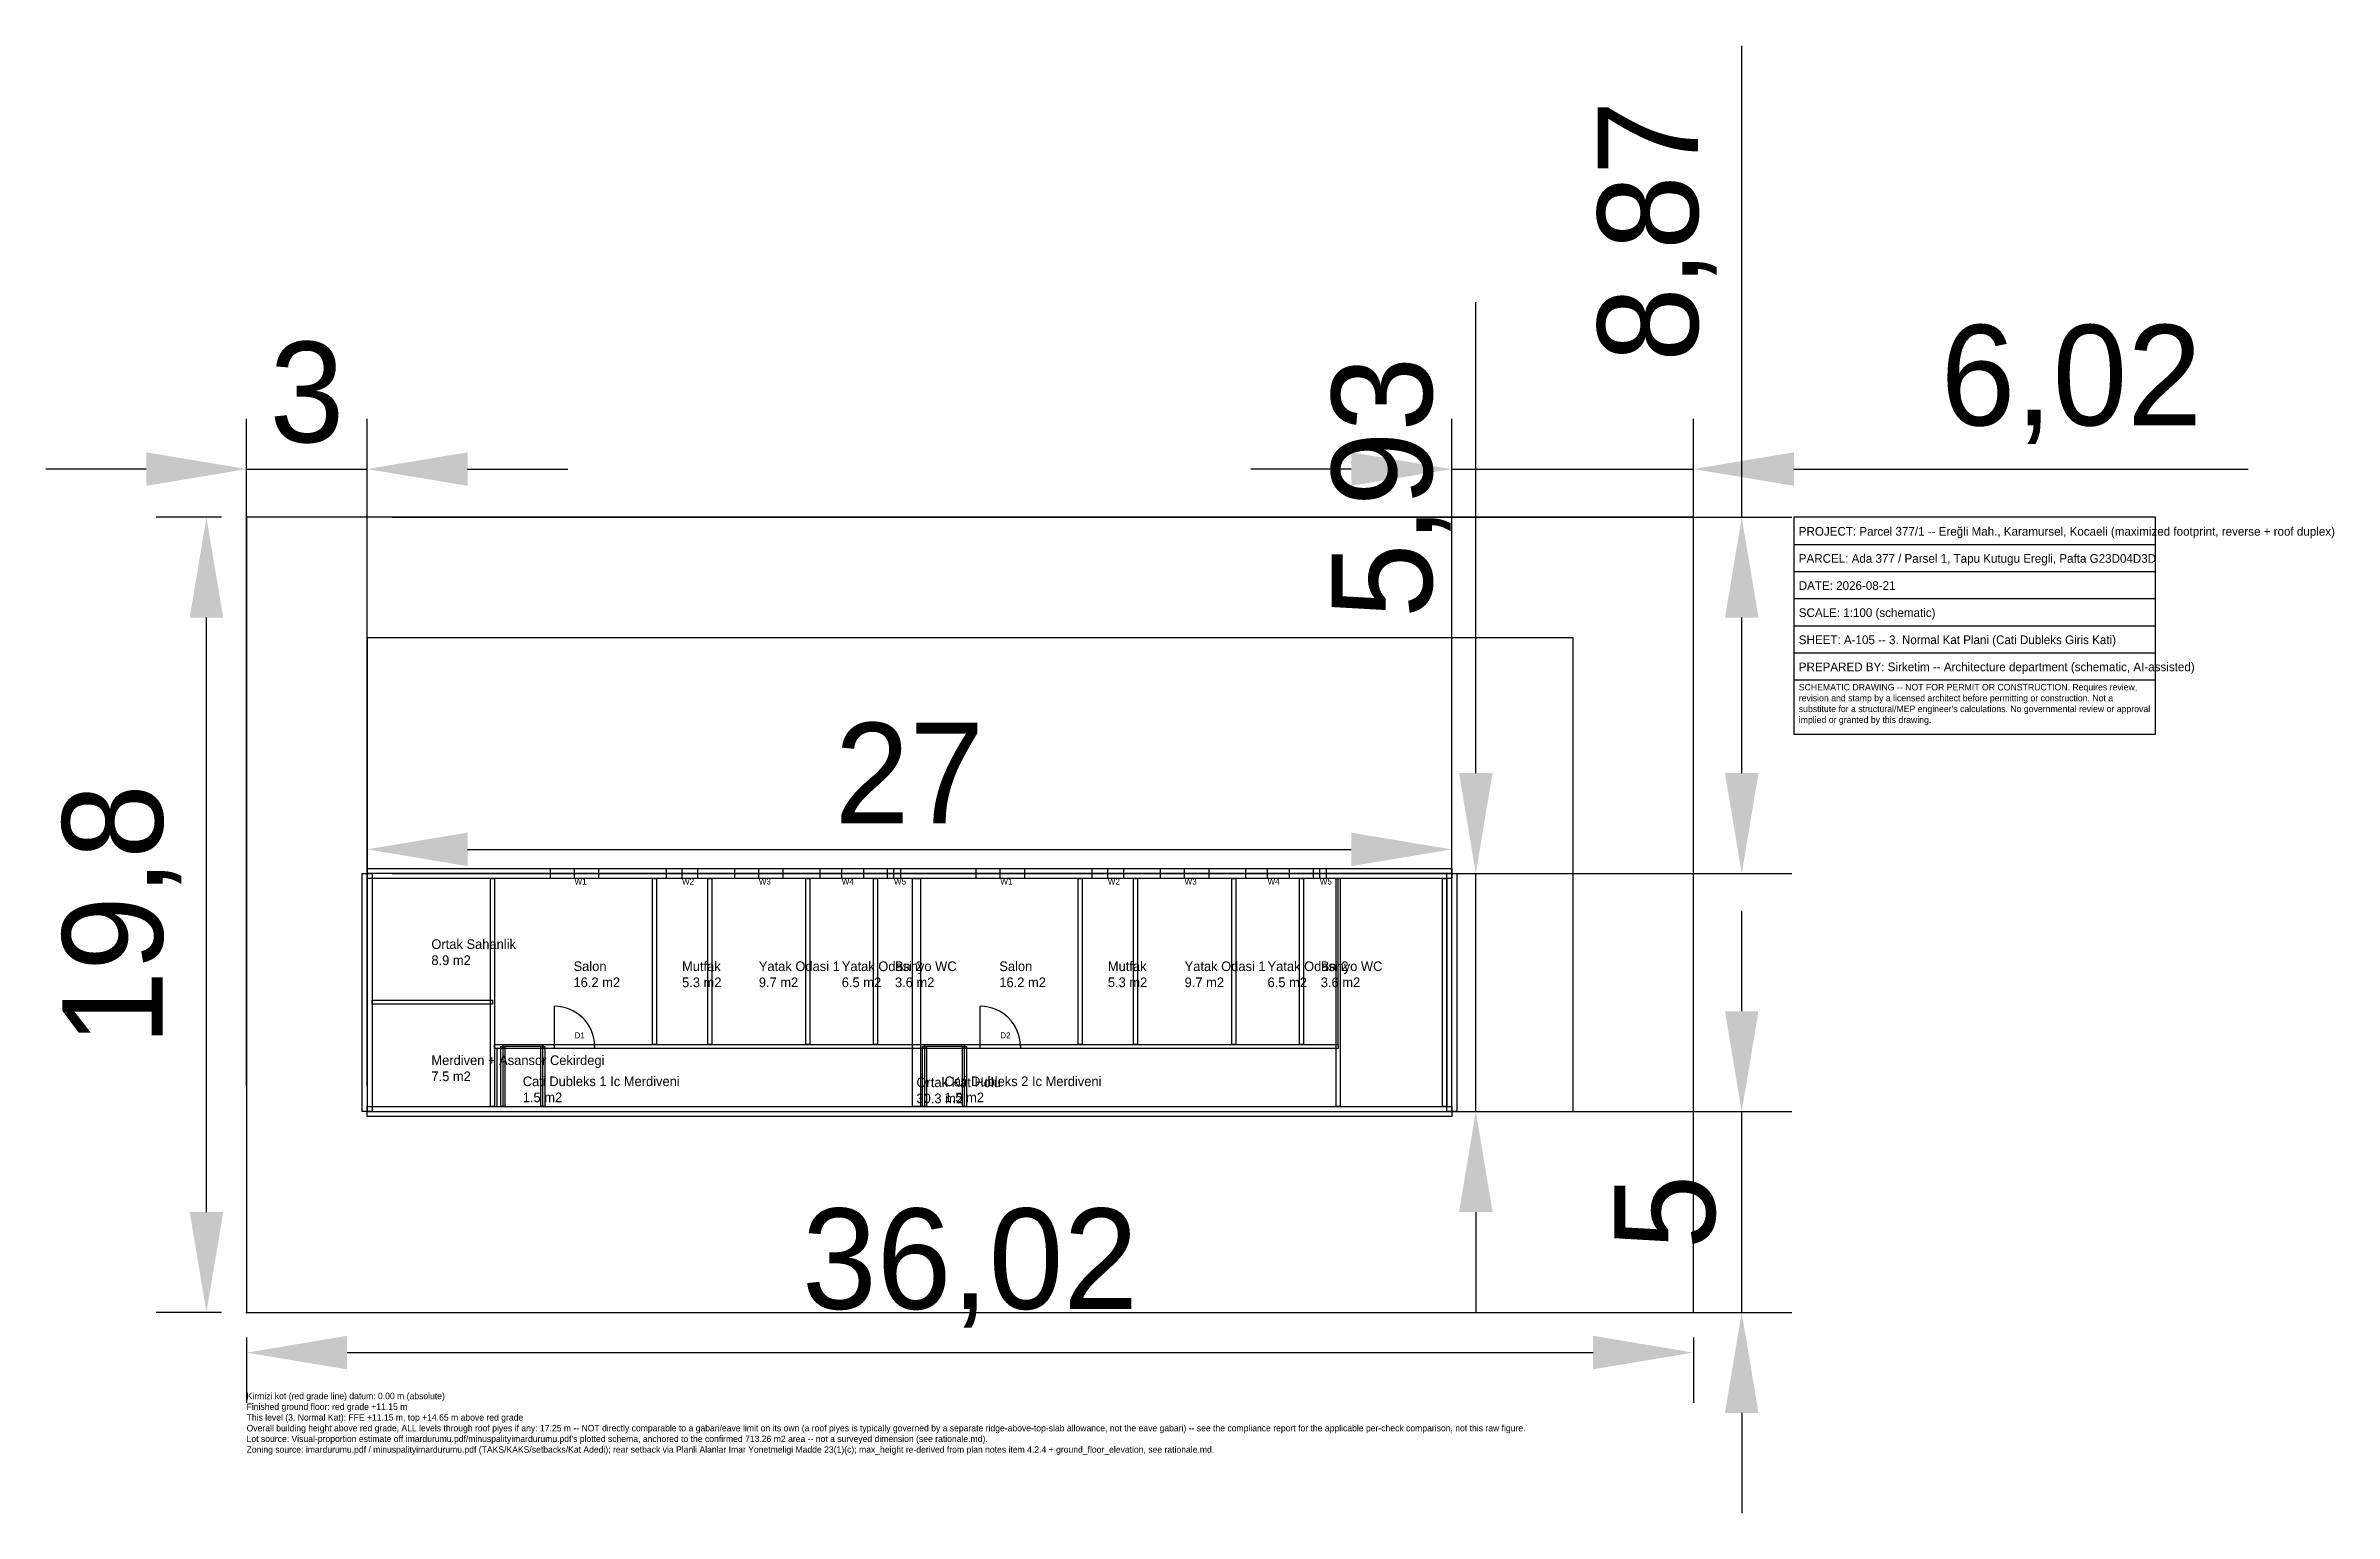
# Paper-space layout 'A-105' of a CAD drawing. Header units: metres. Extents: x -5 to 52, y -5 to 31.5.
import ezdxf

# ---------------------------------------------------------------- set-up
doc = ezdxf.new("R2010")
doc.units = ezdxf.units.M
for name, color, linetype in [('A-ANNO-DIMS', 6, 'Continuous'), ('A-ANNO-NOTE', 7, 'Continuous'), ('A-ANNO-NPLT', 8, 'Continuous'), ('A-ANNO-TTLB', 7, 'Continuous'), ('A-AREA-IDEN', 2, 'Continuous'), ('A-AREA-PLAN', 4, 'Continuous'), ('A-DOOR', 3, 'Continuous'), ('A-GLAZ', 5, 'Continuous'), ('A-WALL', 7, 'Continuous'), ('A-WALL-INTR', 7, 'Continuous'), ('C-PROP', 1, 'Continuous'), ('Z-DATA-NOPLOT', 8, 'Continuous')]:
    doc.layers.add(name, color=color, linetype=linetype)
doc.dimstyles.get("Standard").update_dxf_attribs({"dimtxt": 2.5, "dimasz": 2.5, "dimexe": 1.25, "dimexo": 0.625, "dimtad": 1, "dimtxsty": 'Standard', "dimcen": 2.5, "dimazin": 3, "dimtfac": 1, "dimtmove": 0, "dimatfit": 3, "dimarcsym": 0})

# ---------------------------------------------------------------- blocks, each defined once
blk = doc.blocks.new('*D51')
at = {"layer": 'A-ANNO-DIMS', "color": 0, "lineweight": -2}
for p, q in [((0, -0.625), (0, -2.25)), ((2.5, -1), (33.52, -1)), ((36.02, -0.625), (36.02, -2.25))]:
    blk.add_line(p, q, dxfattribs=at)
at = {"layer": 'A-ANNO-DIMS', "color": 0}
for points in [[(2.5, -0.583), (2.5, -1.417), (0, -1)], [(33.52, -1.417), (33.52, -0.583), (36.02, -1)]]:
    blk.add_solid(points, dxfattribs=at)
at = {"layer": 'Defpoints', "color": 0}
for p in [(0, 0), (36.02, 0), (36.02, -1)]:
    blk.add_point(p, dxfattribs=at)
at = {"layer": 'A-ANNO-DIMS', "color": 0, "insert": (18.01, 1.106), "char_height": 2.5, "attachment_point": 5}
blk.add_mtext('36,02', dxfattribs=at)
blk = doc.blocks.new('*D52')
at = {"layer": 'A-ANNO-DIMS', "color": 0, "lineweight": -2}
for p, q in [((-0.625, 19.8), (-2.25, 19.8)), ((-1, 2.5), (-1, 17.3)), ((-0.625, 0), (-2.25, 0))]:
    blk.add_line(p, q, dxfattribs=at)
at = {"layer": 'A-ANNO-DIMS', "color": 0}
for points in [[(-0.583, 17.3), (-1.417, 17.3), (-1, 19.8)], [(-1.417, 2.5), (-0.583, 2.5), (-1, 0)]]:
    blk.add_solid(points, dxfattribs=at)
at = {"layer": 'Defpoints', "color": 0}
for p in [(-1, 19.8), (0, 19.8), (0, 0)]:
    blk.add_point(p, dxfattribs=at)
at = {"layer": 'A-ANNO-DIMS', "color": 0, "insert": (-3.106, 9.9), "char_height": 2.5, "attachment_point": 5, "rotation": 90}
blk.add_mtext('19,8', dxfattribs=at)
blk = doc.blocks.new('*D53')
at = {"layer": 'A-ANNO-DIMS', "color": 0, "lineweight": -2}
for p, q in [((3, 11.555), (3, 12.78)), ((30, 11.555), (30, 12.78)), ((5.5, 11.53), (27.5, 11.53))]:
    blk.add_line(p, q, dxfattribs=at)
at = {"layer": 'A-ANNO-DIMS', "color": 0}
for points in [[(5.5, 11.947), (5.5, 11.113), (3, 11.53)], [(27.5, 11.113), (27.5, 11.947), (30, 11.53)]]:
    blk.add_solid(points, dxfattribs=at)
at = {"layer": 'Defpoints', "color": 0}
for p in [(30, 11.53), (3, 10.93), (30, 10.93)]:
    blk.add_point(p, dxfattribs=at)
at = {"layer": 'A-ANNO-DIMS', "color": 0, "insert": (16.5, 13.431), "char_height": 2.5, "attachment_point": 5}
blk.add_mtext('27', dxfattribs=at)
blk = doc.blocks.new('*D54')
at = {"layer": 'A-ANNO-DIMS', "color": 0, "lineweight": -2}
for p, q in [((30.6, 13.43), (30.6, 25.153)), ((30.6, 5), (30.6, 10.93)), ((30.625, 10.93), (31.85, 10.93)), ((30.625, 5), (31.85, 5)), ((30.6, 2.5), (30.6, 0))]:
    blk.add_line(p, q, dxfattribs=at)
at = {"layer": 'A-ANNO-DIMS', "color": 0}
for points in [[(30.183, 13.43), (31.017, 13.43), (30.6, 10.93)], [(31.017, 2.5), (30.183, 2.5), (30.6, 5)]]:
    blk.add_solid(points, dxfattribs=at)
at = {"layer": 'Defpoints', "color": 0}
for p in [(30, 10.93), (30.6, 10.93), (30, 5)]:
    blk.add_point(p, dxfattribs=at)
at = {"layer": 'A-ANNO-DIMS', "color": 0, "insert": (28.494, 20.541), "char_height": 2.5, "attachment_point": 5, "rotation": 90}
blk.add_mtext('5,93', dxfattribs=at)
blk = doc.blocks.new('*D55')
at = {"layer": 'A-ANNO-DIMS', "color": 0, "lineweight": -2}
for p, q in [((37.22, 7.5), (37.22, 10)), ((3.625, 5), (38.47, 5)), ((37.22, 0), (37.22, 5)), ((3.625, 0), (38.47, 0)), ((37.22, -2.5), (37.22, -5))]:
    blk.add_line(p, q, dxfattribs=at)
at = {"layer": 'A-ANNO-DIMS', "color": 0}
for points in [[(36.803, 7.5), (37.637, 7.5), (37.22, 5)], [(37.637, -2.5), (36.803, -2.5), (37.22, 0)]]:
    blk.add_solid(points, dxfattribs=at)
at = {"layer": 'Defpoints', "color": 0}
for p in [(3, 5), (37.22, 5), (3, 0)]:
    blk.add_point(p, dxfattribs=at)
at = {"layer": 'A-ANNO-DIMS', "color": 0, "insert": (35.319, 2.5), "char_height": 2.5, "attachment_point": 5, "rotation": 90}
blk.add_mtext('5', dxfattribs=at)
blk = doc.blocks.new('*D56')
at = {"layer": 'A-ANNO-DIMS', "color": 0, "lineweight": -2}
for p, q in [((37.22, 19.8), (37.22, 31.54)), ((3.625, 19.8), (38.47, 19.8)), ((37.22, 13.43), (37.22, 17.3)), ((3.625, 10.93), (38.47, 10.93))]:
    blk.add_line(p, q, dxfattribs=at)
at = {"layer": 'A-ANNO-DIMS', "color": 0}
for points in [[(37.637, 17.3), (36.803, 17.3), (37.22, 19.8)], [(36.803, 13.43), (37.637, 13.43), (37.22, 10.93)]]:
    blk.add_solid(points, dxfattribs=at)
at = {"layer": 'Defpoints', "color": 0}
for p in [(3, 19.8), (37.22, 19.8), (3, 10.93)]:
    blk.add_point(p, dxfattribs=at)
at = {"layer": 'A-ANNO-DIMS', "color": 0, "insert": (35.114, 26.92), "char_height": 2.5, "attachment_point": 5, "rotation": 90}
blk.add_mtext('8,87', dxfattribs=at)
blk = doc.blocks.new('*D57')
at = {"layer": 'A-ANNO-DIMS', "color": 0, "lineweight": -2}
for p, q in [((0, 5.625), (0, 22.25)), ((3, 5.625), (3, 22.25)), ((-2.5, 21), (-5, 21)), ((0, 21), (3, 21)), ((5.5, 21), (8, 21))]:
    blk.add_line(p, q, dxfattribs=at)
at = {"layer": 'A-ANNO-DIMS', "color": 0}
for points in [[(-2.5, 20.583), (-2.5, 21.417), (0, 21)], [(5.5, 21.417), (5.5, 20.583), (3, 21)]]:
    blk.add_solid(points, dxfattribs=at)
at = {"layer": 'Defpoints', "color": 0}
for p in [(3, 21), (0, 5), (3, 5)]:
    blk.add_point(p, dxfattribs=at)
at = {"layer": 'A-ANNO-DIMS', "color": 0, "insert": (1.5, 22.901), "char_height": 2.5, "attachment_point": 5}
blk.add_mtext('3', dxfattribs=at)
blk = doc.blocks.new('*D58')
at = {"layer": 'A-ANNO-DIMS', "color": 0, "lineweight": -2}
for p, q in [((30, 5.625), (30, 22.25)), ((36.02, 5.625), (36.02, 22.25)), ((27.5, 21), (25, 21)), ((30, 21), (36.02, 21)), ((38.52, 21), (49.828, 21))]:
    blk.add_line(p, q, dxfattribs=at)
at = {"layer": 'A-ANNO-DIMS', "color": 0}
for points in [[(27.5, 20.583), (27.5, 21.417), (30, 21)], [(38.52, 21.417), (38.52, 20.583), (36.02, 21)]]:
    blk.add_solid(points, dxfattribs=at)
at = {"layer": 'Defpoints', "color": 0}
for p in [(36.02, 21), (30, 5), (36.02, 5)]:
    blk.add_point(p, dxfattribs=at)
at = {"layer": 'A-ANNO-DIMS', "color": 0, "insert": (45.424, 23.106), "char_height": 2.5, "attachment_point": 5}
blk.add_mtext('6,02', dxfattribs=at)

psp = doc.layouts.new('A-105')

# ---------------------------------------------------------------- linework, layer by layer
at = {"layer": 'A-ANNO-NPLT'}
psp.add_lwpolyline([(3, 5), (33.02, 5), (33.02, 16.8), (3, 16.8)], close=True, dxfattribs=at)
at = {"layer": 'A-ANNO-TTLB'}
for p, q in [((38.52, 19.125), (47.52, 19.125)), ((38.52, 18.45), (47.52, 18.45)), ((38.52, 17.775), (47.52, 17.775)), ((38.52, 17.1), (47.52, 17.1)), ((38.52, 16.425), (47.52, 16.425)), ((38.52, 15.75), (47.52, 15.75))]:
    psp.add_line(p, q, dxfattribs=at)
psp.add_lwpolyline([(38.52, 14.4), (47.52, 14.4), (47.52, 19.8), (38.52, 19.8)], close=True, dxfattribs=at)
at = {"layer": 'A-AREA-IDEN'}
for points in [[(3.125, 7.775), (6.075, 7.775), (6.075, 10.805), (3.125, 10.805)], [(6.175, 6.675), (10.101, 6.675), (10.101, 10.805), (6.175, 10.805)], [(10.201, 6.675), (11.478, 6.675), (11.478, 10.805), (10.201, 10.805)], [(11.578, 6.675), (13.925, 6.675), (13.925, 10.805), (11.578, 10.805)], [(14.025, 6.675), (15.607, 6.675), (15.607, 10.805), (14.025, 10.805)], [(15.707, 6.675), (16.575, 6.675), (16.575, 10.805), (15.707, 10.805)], [(16.775, 6.675), (20.701, 6.675), (20.701, 10.805), (16.775, 10.805)], [(20.801, 6.675), (22.078, 6.675), (22.078, 10.805), (20.801, 10.805)], [(22.178, 6.675), (24.525, 6.675), (24.525, 10.805), (22.178, 10.805)], [(24.625, 6.675), (26.207, 6.675), (26.207, 10.805), (24.625, 10.805)], [(26.307, 6.675), (27.175, 6.675), (27.175, 10.805), (26.307, 10.805)], [(3.125, 5.125), (6.075, 5.125), (6.075, 7.675), (3.125, 7.675)], [(6.225, 5.125), (27.125, 5.125), (27.125, 6.575), (6.225, 6.575)], [(6.375, 5.125), (7.375, 5.125), (7.375, 6.625), (6.375, 6.625)], [(16.875, 5.125), (17.875, 5.125), (17.875, 6.625), (16.875, 6.625)]]:
    psp.add_lwpolyline(points, close=True, dxfattribs=at)
at = {"layer": 'A-AREA-PLAN'}
psp.add_lwpolyline([(3, 5), (30, 5), (30, 10.93), (3, 10.93)], close=True, dxfattribs=at)
at = {"layer": 'A-DOOR'}
for p, q in [((7.663, 6.625), (7.663, 7.625)), ((18.263, 6.625), (18.263, 7.625))]:
    psp.add_line(p, q, dxfattribs=at)
for points in [[(7.663, 6.675), (8.663, 6.675), (8.663, 6.575), (7.663, 6.575)], [(18.263, 6.675), (19.263, 6.675), (19.263, 6.575), (18.263, 6.575)]]:
    psp.add_lwpolyline(points, close=True, dxfattribs=at)
for centre in [(7.663, 6.625), (18.263, 6.625)]:
    psp.add_arc(centre, 1, 0, 90, dxfattribs=at)
at = {"layer": 'A-GLAZ'}
for p, q in [((8.163, 10.805), (8.163, 11.055)), ((10.84, 10.805), (10.84, 11.055)), ((12.751, 10.805), (12.751, 11.055)), ((14.816, 10.805), (14.816, 11.055)), ((16.116, 10.805), (16.116, 11.055)), ((18.763, 10.805), (18.763, 11.055)), ((21.44, 10.805), (21.44, 11.055)), ((23.351, 10.805), (23.351, 11.055)), ((25.416, 10.805), (25.416, 11.055)), ((26.716, 10.805), (26.716, 11.055))]:
    psp.add_line(p, q, dxfattribs=at)
for points in [[(8.763, 10.805), (7.563, 10.805), (7.563, 11.055), (8.763, 11.055)], [(11.228, 10.805), (10.451, 10.805), (10.451, 11.055), (11.228, 11.055)], [(13.351, 10.805), (12.151, 10.805), (12.151, 11.055), (13.351, 11.055)], [(15.357, 10.805), (14.275, 10.805), (14.275, 11.055), (15.357, 11.055)], [(16.275, 10.805), (15.957, 10.805), (15.957, 11.055), (16.275, 11.055)], [(19.363, 10.805), (18.163, 10.805), (18.163, 11.055), (19.363, 11.055)], [(21.828, 10.805), (21.051, 10.805), (21.051, 11.055), (21.828, 11.055)], [(23.951, 10.805), (22.751, 10.805), (22.751, 11.055), (23.951, 11.055)], [(25.957, 10.805), (24.875, 10.805), (24.875, 11.055), (25.957, 11.055)], [(26.875, 10.805), (26.557, 10.805), (26.557, 11.055), (26.875, 11.055)]]:
    psp.add_lwpolyline(points, close=True, dxfattribs=at)
at = {"layer": 'A-WALL'}
for points in [[(3.125, 10.93), (3.125, 5), (2.875, 5), (2.875, 10.93)], [(30, 10.805), (3, 10.805), (3, 11.055), (30, 11.055)], [(29.875, 5), (29.875, 10.93), (30.125, 10.93), (30.125, 5)], [(3, 5.125), (30, 5.125), (30, 4.875), (3, 4.875)]]:
    psp.add_lwpolyline(points, close=True, dxfattribs=at)
at = {"layer": 'A-WALL-INTR'}
for points in [[(6.075, 5.125), (6.075, 10.805), (6.175, 10.805), (6.175, 5.125)], [(10.101, 6.675), (10.101, 10.805), (10.201, 10.805), (10.201, 6.675)], [(11.478, 6.675), (11.478, 10.805), (11.578, 10.805), (11.578, 6.675)], [(13.925, 6.675), (13.925, 10.805), (14.025, 10.805), (14.025, 6.675)], [(15.607, 6.675), (15.607, 10.805), (15.707, 10.805), (15.707, 6.675)], [(16.575, 5.125), (16.575, 10.805), (16.775, 10.805), (16.775, 5.125)], [(20.701, 6.675), (20.701, 10.805), (20.801, 10.805), (20.801, 6.675)], [(22.078, 6.675), (22.078, 10.805), (22.178, 10.805), (22.178, 6.675)], [(24.525, 6.675), (24.525, 10.805), (24.625, 10.805), (24.625, 6.675)], [(26.207, 6.675), (26.207, 10.805), (26.307, 10.805), (26.307, 6.675)], [(27.125, 5.125), (27.125, 10.805), (27.225, 10.805), (27.225, 5.125)], [(29.775, 5.125), (29.775, 10.805), (29.875, 10.805), (29.875, 5.125)], [(3.125, 7.775), (6.125, 7.775), (6.125, 7.675), (3.125, 7.675)], [(6.175, 6.675), (27.175, 6.675), (27.175, 6.575), (6.175, 6.575)], [(6.325, 5.125), (6.325, 6.625), (6.425, 6.625), (6.425, 5.125)], [(6.375, 6.675), (7.375, 6.675), (7.375, 6.575), (6.375, 6.575)], [(7.325, 5.125), (7.325, 6.625), (7.425, 6.625), (7.425, 5.125)], [(16.825, 5.125), (16.825, 6.625), (16.925, 6.625), (16.925, 5.125)], [(16.875, 6.675), (17.875, 6.675), (17.875, 6.575), (16.875, 6.575)], [(17.825, 5.125), (17.825, 6.625), (17.925, 6.625), (17.925, 5.125)]]:
    psp.add_lwpolyline(points, close=True, dxfattribs=at)
at = {"layer": 'C-PROP'}
psp.add_lwpolyline([(0, 0), (36.02, 0), (36.02, 19.8), (0, 19.8)], close=True, dxfattribs=at)
at = {"layer": 'Z-DATA-NOPLOT'}
psp.add_point((0, 0), dxfattribs=at)

# ---------------------------------------------------------------- texts
at = {"layer": 'A-ANNO-NOTE', "insert": (0, -2), "char_height": 0.16, "attachment_point": 1}
psp.add_mtext("Kirmizi kot (red grade line) datum: 0.00 m (absolute)\\PFinished ground floor: red grade +11.15 m\\PThis level (3. Normal Kat): FFE +11.15 m, top +14.65 m above red grade\\POverall building height above red grade, ALL levels through roof piyes if any: 17.25 m -- NOT directly comparable to a gabari/eave limit on its own (a roof piyes is typically governed by a separate ridge-above-top-slab allowance, not the eave gabari) -- see the compliance report for the applicable per-check comparison, not this raw figure.\\PLot source: Visual-proportion estimate off imardurumu.pdf/minuspalityimardurumu.pdf's plotted schema, anchored to the confirmed 713.26 m2 area -- not a surveyed dimension (see rationale.md).\\PZoning source: imardurumu.pdf / minuspalityimardurumu.pdf (TAKS/KAKS/setbacks/Kat Adedi); rear setback via Planli Alanlar Imar Yonetmeligi Madde 23(1)(c); max_height re-derived from plan notes item 4.2.4 + ground_floor_elevation, see rationale.md.", dxfattribs=at)
at = {"layer": 'A-ANNO-TTLB'}
for s, p in [('PROJECT: Parcel 377/1 -- Ereğli Mah., Karamursel, Kocaeli (maximized footprint, reverse + roof duplex)', (38.64, 19.341)), ('PARCEL: Ada 377 / Parsel 1, Tapu Kutugu Eregli, Pafta G23D04D3D', (38.64, 18.666)), ('DATE: 2026-08-21', (38.64, 17.991)), ('SCALE: 1:100 (schematic)', (38.64, 17.316)), ('SHEET: A-105 -- 3. Normal Kat Plani (Cati Dubleks Giris Kati)', (38.64, 16.641)), ('PREPARED BY: Sirketim -- Architecture department (schematic, AI-assisted)', (38.64, 15.966))]:
    psp.add_text(s, height=0.216, dxfattribs=at).set_placement(p)
at = {"layer": 'A-ANNO-TTLB', "insert": (38.64, 15.65), "char_height": 0.162, "width": 8.76, "attachment_point": 1}
psp.add_mtext("SCHEMATIC DRAWING -- NOT FOR PERMIT OR CONSTRUCTION. Requires review, revision and stamp by a licensed architect before permitting or construction. Not a substitute for a structural/MEP engineer's calculations. No governmental review or approval implied or granted by this drawing.", dxfattribs=at)
at = {"layer": 'A-AREA-IDEN', "char_height": 0.24, "attachment_point": 1}
for s, insert in [('Ortak Sahanlik\\P8.9 m2', (4.6, 9.29)), ('Salon\\P16.2 m2', (8.138, 8.74)), ('Mutfak\\P5.3 m2', (10.84, 8.74)), ('Yatak Odasi 1\\P9.7 m2', (12.751, 8.74)), ('Yatak Odasi 2\\P6.5 m2', (14.816, 8.74)), ('Banyo WC\\P3.6 m2', (16.141, 8.74)), ('Salon\\P16.2 m2', (18.738, 8.74)), ('Mutfak\\P5.3 m2', (21.44, 8.74)), ('Yatak Odasi 1\\P9.7 m2', (23.351, 8.74)), ('Yatak Odasi 2\\P6.5 m2', (25.416, 8.74)), ('Banyo WC\\P3.6 m2', (26.741, 8.74)), ('Merdiven + Asansor Cekirdegi\\P7.5 m2', (4.6, 6.4)), ('Cati Dubleks 1 Ic Merdiveni\\P1.5 m2', (6.875, 5.875)), ('Ortak Kat Holu\\P30.3 m2', (16.675, 5.85)), ('Cati Dubleks 2 Ic Merdiveni\\P1.5 m2', (17.375, 5.875))]:
    psp.add_mtext(s, dxfattribs=dict(at, insert=insert))
at = {"layer": 'A-DOOR'}
for s, p in [('D1', (8.163, 6.825)), ('D2', (18.763, 6.825))]:
    psp.add_text(s, height=0.15, dxfattribs=at).set_placement(p)
at = {"layer": 'A-GLAZ'}
for s, p in [('W1', (8.163, 10.655)), ('W2', (10.84, 10.655)), ('W3', (12.751, 10.655)), ('W4', (14.816, 10.655)), ('W5', (16.116, 10.655)), ('W1', (18.763, 10.655)), ('W2', (21.44, 10.655)), ('W3', (23.351, 10.655)), ('W4', (25.416, 10.655)), ('W5', (26.716, 10.655))]:
    psp.add_text(s, height=0.15, dxfattribs=at).set_placement(p)

# ---------------------------------------------------------------- dimensions: what is measured, and where the dimension line sits
at = {"layer": 'A-ANNO-DIMS'}
for base, p1, p2, picture, middle in [((37.22, 19.8), (3, 10.93), (3, 19.8), '*D56', (35.114, 26.92)), ((30.6, 10.93), (30, 5), (30, 10.93), '*D54', (28.494, 20.541)), ((-1, 19.8), (0, 0), (0, 19.8), '*D52', (-3.106, 9.9)), ((37.22, 5), (3, 0), (3, 5), '*D55', (35.319, 2.5))]:
    dim = psp.add_linear_dim(base=base, p1=p1, p2=p2, angle=90, dimstyle='Standard', dxfattribs=at)
    dim.commit()
    dim.dimension.update_dxf_attribs({"geometry": picture, "text_midpoint": middle})
for base, p1, p2, picture, middle in [((3, 21), (0, 5), (3, 5), '*D57', (1.5, 22.901)), ((36.02, 21), (30, 5), (36.02, 5), '*D58', (45.424, 23.106)), ((30, 11.53), (3, 10.93), (30, 10.93), '*D53', (16.5, 13.431)), ((36.02, -1), (0, 0), (36.02, 0), '*D51', (18.01, 1.106))]:
    dim = psp.add_linear_dim(base=base, p1=p1, p2=p2, dimstyle='Standard', dxfattribs=at)
    dim.commit()
    dim.dimension.update_dxf_attribs({"geometry": picture, "text_midpoint": middle})

doc.saveas('drawing.dxf')
